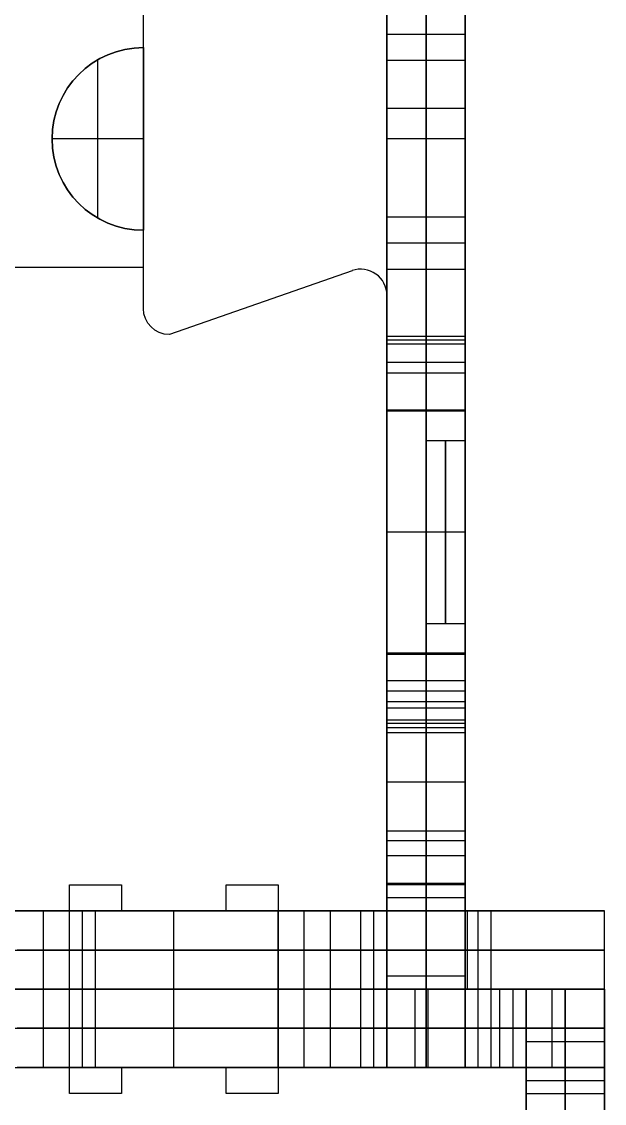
# Model space of a CAD drawing. Extents: x 3574 to 3842, y -44368 to -40231.
# Drawn here: x 3708.5 to 3842.5, y -44125.8 to -43877 of the extents above; entities that cross this region are included whole.
import ezdxf

# ---------------------------------------------------------------- set-up
doc = ezdxf.new("R2010")
doc.units = 0
doc.layers.add('ENDS', color=40, linetype='CONTINUOUS')

# ---------------------------------------------------------------- blocks, each defined once
blk = doc.blocks.new('SKYLARK200_END-XS-1')
at = {"layer": 'ENDS'}
for p, q in [((-50, 868, 141), (-50, 286, 141)), ((-32, 868, 141), (-32, 286, 141)), ((-50, 400.95, 0), (-50, 540.15, 0)), ((-41, 400.95, 0), (-41, 540.15, 0)), ((-32, 400.95, 0), (-32, 540.15, 0)), ((-106, 424.55, 264), (-106, 502.55, 264)), ((-106, 484.55, 282), (-106, 502.55, 282)), ((-106, 484.55, 273), (-106, 502.55, 273)), ((-50, 493.55, 258), (-50, 481.55, 258)), ((-41, 493.55, 258), (-41, 481.55, 258)), ((-32, 493.55, 258), (-32, 481.55, 258)), ((-32, 487.55, 258), (-50, 487.55, 258)), ((-106, 484.55, 273), (-106, 484.55, 282)), ((-106, 484.55, 273), (-106, 442.55, 273)), ((-116.5, 445.36, 273), (-116.5, 481.73, 273)), ((-32, 481.55, 258), (-50, 481.55, 258)), ((-32, 481.55, 264), (-50, 481.55, 264)), ((-50, 481.55, 258), (-50, 481.55, 264)), ((-50, 481.55, 264), (-50, 445.55, 264)), ((-32, 481.55, 261), (-50, 481.55, 261)), ((-41, 481.55, 258), (-41, 481.55, 264)), ((-41, 481.55, 264), (-41, 445.55, 264)), ((-32, 481.55, 258), (-32, 481.55, 264)), ((-32, 481.55, 264), (-32, 445.55, 264)), ((-32, 470.55, 0), (-50, 470.55, 0)), ((-127, 463.55, 282), (-127, 463.55, 273)), ((-106, 463.55, 273), (-127, 463.55, 273)), ((-106, 463.55, 273), (-106, 463.55, 264)), ((-32, 463.55, 264), (-50, 463.55, 264)), ((-32, 445.55, 264), (-50, 445.55, 264)), ((-32, 445.55, 258), (-50, 445.55, 258)), ((-50, 445.55, 264), (-50, 445.55, 258)), ((-50, 445.55, 258), (-50, 433.55, 258)), ((-32, 445.55, 261), (-50, 445.55, 261)), ((-41, 445.55, 264), (-41, 445.55, 258)), ((-41, 445.55, 258), (-41, 433.55, 258)), ((-32, 445.55, 264), (-32, 445.55, 258)), ((-32, 445.55, 258), (-32, 433.55, 258)), ((-106, 424.55, 282), (-106, 442.55, 282)), ((-106, 442.55, 282), (-106, 442.55, 273)), ((-106, 424.55, 273), (-106, 442.55, 273)), ((-32, 439.55, 258), (-50, 439.55, 258)), ((-106, 433.99, 264), (-268, 433.99, 264)), ((-106, 433.99, 282), (-268, 433.99, 282)), ((-57.98, 433.25, 282), (-100, 418.55, 282)), ((-57.98, 433.25, 264), (-100, 418.55, 264)), ((-57.98, 433.25, 273), (-100, 418.55, 273)), ((-57.98, 433.25, 282), (-57.98, 433.25, 264)), ((-32, 433.55, 258), (-50, 433.55, 258)), ((-32, 433.55, 282), (-50, 433.55, 282)), ((-50, 433.55, 258), (-50, 433.55, 282)), ((-50, 433.55, 282), (-50, 400.95, 282)), ((-32, 433.55, 270), (-50, 433.55, 270)), ((-41, 433.55, 258), (-41, 433.55, 282)), ((-41, 433.55, 282), (-41, 400.95, 282)), ((-32, 433.55, 258), (-32, 433.55, 282)), ((-32, 433.55, 282), (-32, 400.95, 282)), ((-52.53, 432.48, 282), (-52.53, 432.48, 264)), ((-78.99, 425.9, 282), (-78.99, 425.9, 264)), ((-50, 427.59, 282), (-50, 427.59, 264)), ((-50, 286, 282), (-50, 427.59, 282)), ((-50, 286, 264), (-50, 427.59, 264)), ((-50, 286, 273), (-50, 427.59, 273)), ((-106, 424.55, 282), (-106, 424.55, 264)), ((-104.24, 420.31, 282), (-104.24, 420.31, 264)), ((-100, 418.55, 282), (-100, 418.55, 264)), ((-32, 418.1, 232), (-50, 418.1, 232)), ((-50, 401.2, 280.28), (-50, 418.1, 232)), ((-32, 418.1, 50), (-50, 418.1, 50)), ((-50, 418.1, 50), (-50, 401.2, 1.72)), ((-41, 401.2, 280.28), (-41, 418.1, 232)), ((-41, 418.1, 50), (-41, 401.2, 1.72)), ((-32, 401.2, 280.28), (-32, 418.1, 232)), ((-32, 418.1, 50), (-32, 401.2, 1.72)), ((-32, 417.25, 282), (-50, 417.25, 282)), ((-32, 416.34, 227.76), (-50, 416.34, 227.76)), ((-32, 416.34, 54.24), (-50, 416.34, 54.24)), ((-32, 412.1, 226), (-50, 412.1, 226)), ((-50, 412.1, 226), (-50, 334.1, 226)), ((-32, 412.1, 56), (-50, 412.1, 56)), ((-50, 334.1, 56), (-50, 412.1, 56)), ((-41, 412.1, 226), (-41, 394.1, 226)), ((-41, 394.1, 56), (-41, 412.1, 56)), ((-32, 412.1, 226), (-32, 394.1, 226)), ((-32, 394.1, 56), (-32, 412.1, 56)), ((-32, 409.65, 256.14), (-50, 409.65, 256.14)), ((-32, 409.65, 25.86), (-50, 409.65, 25.86)), ((-32, 401.2, 280.28), (-50, 401.2, 280.28)), ((-32, 401.2, 1.72), (-50, 401.2, 1.72)), ((-32, 401.01, 281.13), (-50, 401.01, 281.13)), ((-32, 401.01, 0.87), (-50, 401.01, 0.87)), ((-32, 400.95, 0), (-50, 400.95, 0)), ((-32, 400.95, 282), (-50, 400.95, 282)), ((-32, 394.1, 226), (-41, 394.1, 226)), ((-41, 352.1, 226), (-41, 394.1, 226)), ((-32, 394.1, 56), (-41, 394.1, 56)), ((-41, 394.1, 56), (-41, 352.1, 56)), ((-41, 391.29, 215.5), (-41, 354.91, 215.5)), ((-41, 391.29, 66.5), (-41, 354.91, 66.5)), ((-41, 373.1, 226), (-50, 373.1, 226)), ((-41, 373.1, 56), (-50, 373.1, 56)), ((-32, 373.1, 205), (-41, 373.1, 205)), ((-41, 373.1, 226), (-41, 373.1, 205)), ((-32, 373.1, 77), (-41, 373.1, 77)), ((-41, 373.1, 56), (-41, 373.1, 77)), ((-50, 356.79, 282), (-50, 356.79, 264)), ((-41, 352.1, 226), (-32, 352.1, 226)), ((-41, 352.1, 56), (-32, 352.1, 56)), ((-41, 352.1, 226), (-41, 334.1, 226)), ((-41, 334.1, 56), (-41, 352.1, 56)), ((-32, 334.1, 56), (-32, 352.1, 56)), ((-32, 352.1, 226), (-32, 334.1, 226)), ((-32, 345.25, 282), (-50, 345.25, 282)), ((-50, 345.25, 282), (-50, 332.6, 282)), ((-32, 345.25, 0), (-50, 345.25, 0)), ((-50, 332.6, 0), (-50, 345.25, 0)), ((-32, 345.19, 281.13), (-50, 345.19, 281.13)), ((-32, 345.19, 0.87), (-50, 345.19, 0.87)), ((-32, 345, 280.28), (-50, 345, 280.28)), ((-50, 328.1, 232), (-50, 345, 280.28)), ((-32, 345, 1.72), (-50, 345, 1.72)), ((-50, 345, 1.72), (-50, 328.1, 50)), ((-41, 345.25, 282), (-41, 332.6, 282)), ((-41, 332.6, 0), (-41, 345.25, 0)), ((-41, 328.1, 232), (-41, 345, 280.28)), ((-41, 345, 1.72), (-41, 328.1, 50)), ((-32, 345.25, 282), (-32, 332.6, 282)), ((-32, 332.6, 0), (-32, 345.25, 0)), ((-32, 328.1, 232), (-32, 345, 280.28)), ((-32, 345, 1.72), (-32, 328.1, 50)), ((-32, 338.92, 282), (-50, 338.92, 282)), ((-32, 338.92, 0), (-50, 338.92, 0)), ((-32, 336.55, 256.14), (-50, 336.55, 256.14)), ((-32, 336.55, 25.86), (-50, 336.55, 25.86)), ((-32, 334.1, 226), (-50, 334.1, 226)), ((-32, 334.1, 56), (-50, 334.1, 56)), ((-32, 332.6, 282), (-50, 332.6, 282)), ((-32, 332.6, 0), (-50, 332.6, 0)), ((-32, 329.86, 227.76), (-50, 329.86, 227.76)), ((-32, 329.86, 54.24), (-50, 329.86, 54.24)), ((-32, 329.13, 283.1), (-50, 329.13, 283.1)), ((-32, 329.13, -1.1), (-50, 329.13, -1.1)), ((-32, 328.1, 232), (-50, 328.1, 232)), ((-32, 328.1, 50), (-50, 328.1, 50)), ((-32, 326.94, 286), (-50, 326.94, 286)), ((-32, 326.94, -4), (-50, 326.94, -4)), ((-32, 315.62, 294), (-50, 315.62, 294)), ((-32, 315.62, -12), (-50, 315.62, -12)), ((-32, 304.31, 286), (-50, 304.31, 286)), ((-32, 304.31, -4), (-50, 304.31, -4)), ((-32, 302.12, 283.1), (-50, 302.12, 283.1)), ((-32, 302.12, -1.1), (-50, 302.12, -1.1)), ((-32, 298.65, 282), (-50, 298.65, 282)), ((-50, 298.65, 282), (-50, 286, 282)), ((-32, 298.65, 0), (-50, 298.65, 0)), ((-50, 286, 0), (-50, 298.65, 0)), ((-41, 298.65, 282), (-41, 286, 282)), ((-41, 286, 0), (-41, 298.65, 0)), ((-32, 298.65, 282), (-32, 286, 282)), ((-32, 286, 0), (-32, 298.65, 0)), ((-123, 292, 282), (-111, 292, 282)), ((-123, 292, 264), (-111, 292, 264)), ((-123, 292, 282), (-123, 292, 264)), ((-123, 244, 282), (-123, 292, 282)), ((-123, 244, 264), (-123, 292, 264)), ((-123, 292, 273), (-111, 292, 273)), ((-123, 244, 273), (-123, 292, 273)), ((-117, 292, 282), (-117, 292, 264)), ((-111, 292, 282), (-111, 292, 264)), ((-111, 292, 282), (-111, 286, 282)), ((-111, 292, 264), (-111, 286, 264)), ((-111, 292, 273), (-111, 286, 273)), ((-87, 286, 282), (-87, 292, 282)), ((-87, 292, 282), (-87, 292, 264)), ((-87, 286, 264), (-87, 292, 264)), ((-87, 292, 282), (-75, 292, 282)), ((-87, 292, 264), (-75, 292, 264)), ((-87, 286, 273), (-87, 292, 273)), ((-87, 292, 273), (-75, 292, 273)), ((-81, 292, 282), (-81, 292, 264)), ((-75, 292, 282), (-75, 292, 264)), ((-75, 292, 282), (-75, 244, 282)), ((-75, 292, 264), (-75, 244, 264)), ((-75, 292, 273), (-75, 244, 273)), ((-32, 292.33, 282), (-50, 292.33, 282)), ((-32, 292.33, 0), (-50, 292.33, 0)), ((-32, 292, 240.25), (-50, 292, 240.25)), ((-50, 286, 240.25), (-50, 292, 240.25)), ((-32, 292, 228.25), (-50, 292, 228.25)), ((-50, 292, 240.25), (-50, 292, 228.25)), ((-50, 292, 228.25), (-50, 250, 228.25)), ((-32, 292, 168.25), (-50, 292, 168.25)), ((-50, 250, 168.25), (-50, 292, 168.25)), ((-32, 292, 156.25), (-50, 292, 156.25)), ((-50, 292, 168.25), (-50, 292, 156.25)), ((-50, 292, 156.25), (-50, 286, 156.25)), ((-32, 292, 113.25), (-50, 292, 113.25)), ((-50, 286, 113.25), (-50, 292, 113.25)), ((-32, 292, 101.25), (-50, 292, 101.25)), ((-50, 292, 113.25), (-50, 292, 101.25)), ((-50, 292, 101.25), (-50, 250, 101.25)), ((-32, 292, 41.25), (-50, 292, 41.25)), ((-50, 250, 41.25), (-50, 292, 41.25)), ((-32, 292, 29.25), (-50, 292, 29.25)), ((-50, 292, 41.25), (-50, 292, 29.25)), ((-50, 292, 29.25), (-50, 286, 29.25)), ((-32, 292, 234.25), (-50, 292, 234.25)), ((-32, 292, 162.25), (-50, 292, 162.25)), ((-32, 292, 107.25), (-50, 292, 107.25)), ((-32, 292, 35.25), (-50, 292, 35.25)), ((-41, 286, 240.25), (-41, 292, 240.25)), ((-41, 292, 240.25), (-41, 292, 228.25)), ((-41, 292, 228.25), (-41, 250, 228.25)), ((-41, 250, 168.25), (-41, 292, 168.25)), ((-41, 292, 168.25), (-41, 292, 156.25)), ((-41, 292, 156.25), (-41, 286, 156.25)), ((-41, 286, 113.25), (-41, 292, 113.25)), ((-41, 292, 113.25), (-41, 292, 101.25)), ((-41, 292, 101.25), (-41, 250, 101.25)), ((-41, 250, 41.25), (-41, 292, 41.25)), ((-41, 292, 41.25), (-41, 292, 29.25)), ((-41, 292, 29.25), (-41, 286, 29.25)), ((-32, 286, 240.25), (-32, 292, 240.25)), ((-32, 292, 240.25), (-32, 292, 228.25)), ((-32, 292, 228.25), (-32, 250, 228.25)), ((-32, 250, 168.25), (-32, 292, 168.25)), ((-32, 292, 168.25), (-32, 292, 156.25)), ((-32, 292, 156.25), (-32, 286, 156.25)), ((-32, 286, 113.25), (-32, 292, 113.25)), ((-32, 292, 113.25), (-32, 292, 101.25)), ((-32, 292, 101.25), (-32, 250, 101.25)), ((-32, 250, 41.25), (-32, 292, 41.25)), ((-32, 292, 41.25), (-32, 292, 29.25)), ((-32, 292, 29.25), (-32, 286, 29.25)), ((-111, 289, 282), (-111, 289, 264)), ((-87, 289, 282), (-87, 289, 264)), ((-32, 289, 240.25), (-50, 289, 240.25)), ((-32, 289, 156.25), (-50, 289, 156.25)), ((-32, 289, 113.25), (-50, 289, 113.25)), ((-32, 289, 29.25), (-50, 289, 29.25)), ((0, 286.01, 141), (-244, 286.01, 141)), ((-182.99, 286.01, 140), (-116.99, 286.01, 140)), ((-122.99, 286.01, 258), (-134.99, 286.01, 258)), ((-134, 286.01, 140), (-134, 286.01, 258)), ((-128.99, 268.01, 258), (-128.99, 286.01, 258)), ((-122.99, 268.01, 128), (-122.99, 286.01, 128)), ((-116.99, 286.01, 128), (-122.99, 286.01, 128)), ((-122.99, 268.01, -18), (-122.99, 286.01, -18)), ((-122.99, 286.01, 128), (-122.99, 286.01, -18)), ((-122.99, 286.01, -18), (-74.99, 286.01, -18)), ((-122.99, 268.01, 300), (-122.99, 286.01, 300)), ((-74.99, 286.01, 300), (-122.99, 286.01, 300)), ((-122.99, 268.01, 258), (-122.99, 286.01, 258)), ((-122.99, 286.01, 300), (-122.99, 286.01, 258)), ((-122.99, 268.01, 140), (-122.99, 286.01, 140)), ((-122.99, 268.01, 55), (-122.99, 286.01, 55)), ((-122.99, 268.01, 279), (-122.99, 286.01, 279)), ((-119.99, 268.01, 128), (-119.99, 286.01, 128)), ((-116.99, 268.01, 140), (-116.99, 286.01, 140)), ((-116.99, 268.01, 128), (-116.99, 286.01, 128)), ((-116.99, 286.01, 140), (-116.99, 286.01, 128)), ((-116.99, 268.01, 134), (-116.99, 286.01, 134)), ((-111, 286, 282), (-111, 286, 264)), ((-111, 286, 282), (-87, 286, 282)), ((-111, 286, 264), (-87, 286, 264)), ((-111, 286, 273), (-87, 286, 273)), ((-99, 286, 282), (-99, 286, 264)), ((-98.99, 268.01, -18), (-98.99, 286.01, -18)), ((-98.99, 268.01, 300), (-98.99, 286.01, 300)), ((-87, 286, 282), (-87, 286, 264)), ((-75, 286, 282), (-75, 286, 264)), ((-74.99, 268.01, -18), (-74.99, 286.01, -18)), ((-74.99, 268.01, 24), (-74.99, 286.01, 24)), ((-74.99, 286.01, -18), (-74.99, 286.01, 24)), ((-74.99, 286.01, 24), (-62.99, 286.01, 24)), ((-74.99, 268.01, 258), (-74.99, 286.01, 258)), ((-62.99, 286.01, 258), (-74.99, 286.01, 258)), ((-74.99, 268.01, 300), (-74.99, 286.01, 300)), ((-74.99, 286.01, 258), (-74.99, 286.01, 300)), ((-74.99, 268.01, 18), (-74.99, 286.01, 18)), ((-74.99, 268.01, 264), (-74.99, 286.01, 264)), ((-68.99, 268.01, 24), (-68.99, 286.01, 24)), ((-68.99, 268.01, 258), (-68.99, 286.01, 258)), ((-62.99, 268.01, 24), (-62.99, 286.01, 24)), ((-62.99, 268.01, 18), (-62.99, 286.01, 18)), ((-62.99, 286.01, 24), (-62.99, 286.01, 18)), ((-62.99, 286.01, 18), (0, 286.01, 18)), ((-62.99, 268.01, 264), (-62.99, 286.01, 264)), ((0, 286.01, 264), (-62.99, 286.01, 264)), ((-62.99, 268.01, 258), (-62.99, 286.01, 258)), ((-62.99, 286.01, 264), (-62.99, 286.01, 258)), ((-62.99, 268.01, 21), (-62.99, 286.01, 21)), ((-62.99, 268.01, 261), (-62.99, 286.01, 261)), ((-56, 268.01, 41.25), (-56, 286.01, 41.25)), ((-26, 286.01, 41.25), (-56, 286.01, 41.25)), ((-56, 268.01, 53.25), (-56, 286.01, 53.25)), ((-56, 286.01, 41.25), (-56, 286.01, 53.25)), ((-56, 286.01, 53.25), (-50, 286.01, 53.25)), ((-56, 268.01, 89.25), (-56, 286.01, 89.25)), ((-50, 286.01, 89.25), (-56, 286.01, 89.25)), ((-56, 268.01, 101.25), (-56, 286.01, 101.25)), ((-56, 286.01, 89.25), (-56, 286.01, 101.25)), ((-56, 286.01, 101.25), (-26, 286.01, 101.25)), ((-56, 268.01, 168.25), (-56, 286.01, 168.25)), ((-26, 286.01, 168.25), (-56, 286.01, 168.25)), ((-56, 268.01, 180.25), (-56, 286.01, 180.25)), ((-56, 286.01, 168.25), (-56, 286.01, 180.25)), ((-56, 286.01, 180.25), (-50, 286.01, 180.25)), ((-56, 268.01, 216.25), (-56, 286.01, 216.25)), ((-50, 286.01, 216.25), (-56, 286.01, 216.25)), ((-56, 268.01, 228.25), (-56, 286.01, 228.25)), ((-56, 286.01, 216.25), (-56, 286.01, 228.25)), ((-56, 286.01, 228.25), (-26, 286.01, 228.25)), ((-56, 268.01, 47.25), (-56, 286.01, 47.25)), ((-56, 268.01, 95.25), (-56, 286.01, 95.25)), ((-56, 268.01, 174.25), (-56, 286.01, 174.25)), ((-56, 268.01, 222.25), (-56, 286.01, 222.25)), ((-53, 268.01, 53.25), (-53, 286.01, 53.25)), ((-53, 268.01, 89.25), (-53, 286.01, 89.25)), ((-53, 268.01, 180.25), (-53, 286.01, 180.25)), ((-53, 268.01, 216.25), (-53, 286.01, 216.25)), ((-50, 268.01, 53.25), (-50, 286.01, 53.25)), ((-50, 268.01, 89.25), (-50, 286.01, 89.25)), ((-50, 286.01, 53.25), (-50, 286.01, 89.25)), ((-50, 268.01, 180.25), (-50, 286.01, 180.25)), ((-50, 268.01, 216.25), (-50, 286.01, 216.25)), ((-50, 286.01, 180.25), (-50, 286.01, 216.25)), ((-50, 268.01, 41.25), (-50, 286.01, 41.25)), ((-50, 268.01, 71.25), (-50, 286.01, 71.25)), ((-50, 268.01, 101.25), (-50, 286.01, 101.25)), ((-50, 268.01, 168.25), (-50, 286.01, 168.25)), ((-50, 268.01, 198.25), (-50, 286.01, 198.25)), ((-50, 268.01, 228.25), (-50, 286.01, 228.25)), ((0, 286, 282), (-50, 286, 282)), ((-50, 286, 282), (-50, 286, 264)), ((0, 286, 264), (-50, 286, 264)), ((0, 286, 273), (-50, 286, 273)), ((-32, 286, 282), (-50, 286, 282)), ((-32, 286, 240.25), (-50, 286, 240.25)), ((-50, 286, 282), (-50, 286, 240.25)), ((-32, 286, 156.25), (-50, 286, 156.25)), ((-32, 286, 113.25), (-50, 286, 113.25)), ((-50, 286, 156.25), (-50, 286, 113.25)), ((-32, 286, 29.25), (-50, 286, 29.25)), ((-32, 286, 0), (-50, 286, 0)), ((-50, 286, 29.25), (-50, 286, 0)), ((-32, 286, 261.12), (-50, 286, 261.12)), ((-32, 286, 168.25), (-50, 286, 168.25)), ((-32, 286, 134.75), (-50, 286, 134.75)), ((-32, 286, 101.25), (-50, 286, 101.25)), ((-32, 286, 41.25), (-50, 286, 41.25)), ((-32, 286, 14.62), (-50, 286, 14.62)), ((-41, 286, 282), (-41, 286, 240.25)), ((-41, 286, 156.25), (-41, 286, 113.25)), ((-41, 286, 29.25), (-41, 286, 0)), ((-32, 286.01, 53.25), (-26, 286.01, 53.25)), ((-32, 268.01, 53.25), (-32, 286.01, 53.25)), ((-32, 268.01, 89.25), (-32, 286.01, 89.25)), ((-26, 286.01, 89.25), (-32, 286.01, 89.25)), ((-32, 286.01, 89.25), (-32, 286.01, 53.25)), ((-32, 286.01, 180.25), (-26, 286.01, 180.25)), ((-32, 268.01, 180.25), (-32, 286.01, 180.25)), ((-32, 268.01, 216.25), (-32, 286.01, 216.25)), ((-26, 286.01, 216.25), (-32, 286.01, 216.25)), ((-32, 286.01, 216.25), (-32, 286.01, 180.25)), ((-32, 268.01, 41.25), (-32, 286.01, 41.25)), ((-32, 268.01, 101.25), (-32, 286.01, 101.25)), ((-32, 268.01, 71.25), (-32, 286.01, 71.25)), ((-32, 268.01, 168.25), (-32, 286.01, 168.25)), ((-32, 268.01, 228.25), (-32, 286.01, 228.25)), ((-32, 268.01, 198.25), (-32, 286.01, 198.25)), ((-32, 286, 282), (-32, 286, 240.25)), ((-32, 286, 156.25), (-32, 286, 113.25)), ((-32, 286, 29.25), (-32, 286, 0)), ((-31.5, 268.01, 18), (-31.5, 286.01, 18)), ((-31.5, 268.01, 264), (-31.5, 286.01, 264)), ((-29, 268.01, 53.25), (-29, 286.01, 53.25)), ((-29, 268.01, 89.25), (-29, 286.01, 89.25)), ((-29, 268.01, 180.25), (-29, 286.01, 180.25)), ((-29, 268.01, 216.25), (-29, 286.01, 216.25)), ((-26, 268.01, 53.25), (-26, 286.01, 53.25)), ((-26, 268.01, 41.25), (-26, 286.01, 41.25)), ((-26, 286.01, 53.25), (-26, 286.01, 41.25)), ((-26, 268.01, 101.25), (-26, 286.01, 101.25)), ((-26, 268.01, 89.25), (-26, 286.01, 89.25)), ((-26, 286.01, 101.25), (-26, 286.01, 89.25)), ((-26, 268.01, 180.25), (-26, 286.01, 180.25)), ((-26, 268.01, 168.25), (-26, 286.01, 168.25)), ((-26, 286.01, 180.25), (-26, 286.01, 168.25)), ((-26, 268.01, 228.25), (-26, 286.01, 228.25)), ((-26, 268.01, 216.25), (-26, 286.01, 216.25)), ((-26, 286.01, 228.25), (-26, 286.01, 216.25)), ((-26, 268.01, 47.25), (-26, 286.01, 47.25)), ((-26, 268.01, 95.25), (-26, 286.01, 95.25)), ((-26, 268.01, 174.25), (-26, 286.01, 174.25)), ((-26, 268.01, 222.25), (-26, 286.01, 222.25)), ((-18, 286, 282), (-18, 286, 264)), ((0, 268.01, 18), (0, 286.01, 18)), ((0, 268.01, 264), (0, 286.01, 264)), ((0, 286.01, 18), (0, 286.01, 264)), ((0, 268.01, 141), (0, 286.01, 141)), ((0, 193, 282), (0, 286, 282)), ((0, 286, 282), (0, 286, 264)), ((0, 193, 264), (0, 286, 264)), ((0, 193, 273), (0, 286, 273)), ((-182.99, 277.01, 140), (-116.99, 277.01, 140)), ((-122.99, 277.01, 258), (-134.99, 277.01, 258)), ((-116.99, 277.01, 128), (-122.99, 277.01, 128)), ((-122.99, 277.01, 128), (-122.99, 277.01, -18)), ((-122.99, 277.01, -18), (-74.99, 277.01, -18)), ((-74.99, 277.01, 300), (-122.99, 277.01, 300)), ((-122.99, 277.01, 300), (-122.99, 277.01, 258)), ((-116.99, 277.01, 140), (-116.99, 277.01, 128)), ((-74.99, 277.01, -18), (-74.99, 277.01, 24)), ((-74.99, 277.01, 24), (-62.99, 277.01, 24)), ((-62.99, 277.01, 258), (-74.99, 277.01, 258)), ((-74.99, 277.01, 258), (-74.99, 277.01, 300)), ((-62.99, 277.01, 24), (-62.99, 277.01, 18)), ((-62.99, 277.01, 18), (0, 277.01, 18)), ((0, 277.01, 264), (-62.99, 277.01, 264)), ((-62.99, 277.01, 264), (-62.99, 277.01, 258)), ((-26, 277.01, 41.25), (-56, 277.01, 41.25)), ((-56, 277.01, 41.25), (-56, 277.01, 53.25)), ((-56, 277.01, 53.25), (-50, 277.01, 53.25)), ((-50, 277.01, 89.25), (-56, 277.01, 89.25)), ((-56, 277.01, 89.25), (-56, 277.01, 101.25)), ((-56, 277.01, 101.25), (-26, 277.01, 101.25)), ((-26, 277.01, 168.25), (-56, 277.01, 168.25)), ((-56, 277.01, 168.25), (-56, 277.01, 180.25)), ((-56, 277.01, 180.25), (-50, 277.01, 180.25)), ((-50, 277.01, 216.25), (-56, 277.01, 216.25)), ((-56, 277.01, 216.25), (-56, 277.01, 228.25)), ((-56, 277.01, 228.25), (-26, 277.01, 228.25)), ((-50, 277.01, 53.25), (-50, 277.01, 89.25)), ((-50, 277.01, 180.25), (-50, 277.01, 216.25)), ((-32, 277.01, 53.25), (-26, 277.01, 53.25)), ((-26, 277.01, 89.25), (-32, 277.01, 89.25)), ((-32, 277.01, 89.25), (-32, 277.01, 53.25)), ((-32, 277.01, 180.25), (-26, 277.01, 180.25)), ((-26, 277.01, 216.25), (-32, 277.01, 216.25)), ((-32, 277.01, 216.25), (-32, 277.01, 180.25)), ((-26, 277.01, 53.25), (-26, 277.01, 41.25)), ((-26, 277.01, 101.25), (-26, 277.01, 89.25)), ((-26, 277.01, 180.25), (-26, 277.01, 168.25)), ((-26, 277.01, 228.25), (-26, 277.01, 216.25)), ((0, 277.01, 18), (0, 277.01, 264)), ((-32, 271, 228.25), (-50, 271, 228.25)), ((0, 268.01, 141), (-244, 268.01, 141)), ((-244, 268.01, 141), (-18, 268.01, 141)), ((-182.99, 268.01, 140), (-116.99, 268.01, 140)), ((-182.99, 268.01, 140), (-116.99, 268.01, 140)), ((-122.99, 268.01, 258), (-134.99, 268.01, 258)), ((-122.99, 268.01, 258), (-134.99, 268.01, 258)), ((-134, 268.01, 140), (-134, 268.01, 258)), ((-134, 268.01, 140), (-134, 268.01, 258)), ((-128.99, 250.01, 258), (-128.99, 268.01, 258)), ((-116.99, 268.01, 128), (-122.99, 268.01, 128)), ((-122.99, 268.01, 128), (-122.99, 268.01, -18)), ((-122.99, 268.01, -18), (-74.99, 268.01, -18)), ((-74.99, 268.01, 300), (-122.99, 268.01, 300)), ((-122.99, 268.01, 300), (-122.99, 268.01, 258)), ((-122.99, 250.01, -18), (-122.99, 268.01, -18)), ((-122.99, 268.01, 128), (-122.99, 268.01, -18)), ((-122.99, 250.01, 128), (-122.99, 268.01, 128)), ((-122.99, 268.01, -18), (-74.99, 268.01, -18)), ((-122.99, 250.01, 300), (-122.99, 268.01, 300)), ((-74.99, 268.01, 300), (-122.99, 268.01, 300)), ((-122.99, 250.01, 258), (-122.99, 268.01, 258)), ((-122.99, 268.01, 300), (-122.99, 268.01, 258)), ((-116.99, 268.01, 128), (-122.99, 268.01, 128)), ((-122.99, 250.01, 55), (-122.99, 268.01, 55)), ((-122.99, 250.01, 279), (-122.99, 268.01, 279)), ((-122.99, 250.01, 140), (-122.99, 268.01, 140)), ((-119.99, 250.01, 128), (-119.99, 268.01, 128)), ((-116.99, 268.01, 140), (-116.99, 268.01, 128)), ((-116.99, 250.01, 140), (-116.99, 268.01, 140)), ((-116.99, 250.01, 128), (-116.99, 268.01, 128)), ((-116.99, 268.01, 140), (-116.99, 268.01, 128)), ((-116.99, 250.01, 134), (-116.99, 268.01, 134)), ((-98.99, 250.01, -18), (-98.99, 268.01, -18)), ((-98.99, 250.01, 300), (-98.99, 268.01, 300)), ((-74.99, 268.01, -18), (-74.99, 268.01, 24)), ((-74.99, 268.01, 24), (-62.99, 268.01, 24)), ((-62.99, 268.01, 258), (-74.99, 268.01, 258)), ((-74.99, 268.01, 258), (-74.99, 268.01, 300)), ((-74.99, 250.01, -18), (-74.99, 268.01, -18)), ((-74.99, 250.01, 24), (-74.99, 268.01, 24)), ((-74.99, 268.01, -18), (-74.99, 268.01, 24)), ((-74.99, 268.01, 24), (-62.99, 268.01, 24)), ((-74.99, 250.01, 258), (-74.99, 268.01, 258)), ((-62.99, 268.01, 258), (-74.99, 268.01, 258)), ((-74.99, 250.01, 300), (-74.99, 268.01, 300)), ((-74.99, 268.01, 258), (-74.99, 268.01, 300)), ((-74.99, 250.01, 18), (-74.99, 268.01, 18)), ((-74.99, 250.01, 264), (-74.99, 268.01, 264)), ((-68.99, 250.01, 24), (-68.99, 268.01, 24)), ((-68.99, 250.01, 258), (-68.99, 268.01, 258)), ((-62.99, 268.01, 24), (-62.99, 268.01, 18)), ((-62.99, 268.01, 18), (0, 268.01, 18)), ((0, 268.01, 264), (-62.99, 268.01, 264)), ((-62.99, 268.01, 264), (-62.99, 268.01, 258)), ((-62.99, 250.01, 24), (-62.99, 268.01, 24)), ((-62.99, 250.01, 18), (-62.99, 268.01, 18)), ((-62.99, 268.01, 24), (-62.99, 268.01, 18)), ((-62.99, 268.01, 18), (-24, 268.01, 18)), ((-62.99, 250.01, 264), (-62.99, 268.01, 264)), ((-18, 268.01, 264), (-62.99, 268.01, 264)), ((-62.99, 250.01, 258), (-62.99, 268.01, 258)), ((-62.99, 268.01, 264), (-62.99, 268.01, 258)), ((-62.99, 250.01, 21), (-62.99, 268.01, 21)), ((-62.99, 250.01, 261), (-62.99, 268.01, 261)), ((-26, 268.01, 41.25), (-56, 268.01, 41.25)), ((-56, 268.01, 41.25), (-56, 268.01, 53.25)), ((-56, 268.01, 53.25), (-50, 268.01, 53.25)), ((-50, 268.01, 89.25), (-56, 268.01, 89.25)), ((-56, 268.01, 89.25), (-56, 268.01, 101.25)), ((-56, 268.01, 101.25), (-26, 268.01, 101.25)), ((-26, 268.01, 168.25), (-56, 268.01, 168.25)), ((-56, 268.01, 168.25), (-56, 268.01, 180.25)), ((-56, 268.01, 180.25), (-50, 268.01, 180.25)), ((-50, 268.01, 216.25), (-56, 268.01, 216.25)), ((-56, 268.01, 216.25), (-56, 268.01, 228.25)), ((-56, 268.01, 228.25), (-26, 268.01, 228.25)), ((-56, 250.01, 168.25), (-56, 268.01, 168.25)), ((-26, 268.01, 168.25), (-56, 268.01, 168.25)), ((-56, 250.01, 180.25), (-56, 268.01, 180.25)), ((-56, 268.01, 168.25), (-56, 268.01, 180.25)), ((-56, 268.01, 180.25), (-50, 268.01, 180.25)), ((-56, 250.01, 216.25), (-56, 268.01, 216.25)), ((-50, 268.01, 216.25), (-56, 268.01, 216.25)), ((-56, 250.01, 228.25), (-56, 268.01, 228.25)), ((-56, 268.01, 216.25), (-56, 268.01, 228.25)), ((-56, 268.01, 228.25), (-26, 268.01, 228.25)), ((-56, 250.01, 41.25), (-56, 268.01, 41.25)), ((-26, 268.01, 41.25), (-56, 268.01, 41.25)), ((-56, 250.01, 53.25), (-56, 268.01, 53.25)), ((-56, 268.01, 41.25), (-56, 268.01, 53.25)), ((-56, 268.01, 53.25), (-50, 268.01, 53.25)), ((-56, 250.01, 89.25), (-56, 268.01, 89.25)), ((-50, 268.01, 89.25), (-56, 268.01, 89.25)), ((-56, 250.01, 101.25), (-56, 268.01, 101.25)), ((-56, 268.01, 89.25), (-56, 268.01, 101.25)), ((-56, 268.01, 101.25), (-26, 268.01, 101.25)), ((-56, 250.01, 174.25), (-56, 268.01, 174.25)), ((-56, 250.01, 222.25), (-56, 268.01, 222.25)), ((-56, 250.01, 47.25), (-56, 268.01, 47.25)), ((-56, 250.01, 95.25), (-56, 268.01, 95.25)), ((-53, 250.01, 180.25), (-53, 268.01, 180.25)), ((-53, 250.01, 216.25), (-53, 268.01, 216.25)), ((-53, 250.01, 53.25), (-53, 268.01, 53.25)), ((-53, 250.01, 89.25), (-53, 268.01, 89.25)), ((-50, 268.01, 53.25), (-50, 268.01, 89.25)), ((-50, 268.01, 180.25), (-50, 268.01, 216.25)), ((-50, 250.01, 180.25), (-50, 268.01, 180.25)), ((-50, 250.01, 216.25), (-50, 268.01, 216.25)), ((-50, 268.01, 180.25), (-50, 268.01, 216.25)), ((-50, 250.01, 53.25), (-50, 268.01, 53.25)), ((-50, 250.01, 89.25), (-50, 268.01, 89.25)), ((-50, 268.01, 53.25), (-50, 268.01, 89.25)), ((-50, 250.01, 168.25), (-50, 268.01, 168.25)), ((-50, 250.01, 198.25), (-50, 268.01, 198.25)), ((-50, 250.01, 228.25), (-50, 268.01, 228.25)), ((-50, 250.01, 41.25), (-50, 268.01, 41.25)), ((-50, 250.01, 71.25), (-50, 268.01, 71.25)), ((-50, 250.01, 101.25), (-50, 268.01, 101.25)), ((-43.5, 250.01, 18), (-43.5, 268.01, 18)), ((-40.5, 250.01, 264), (-40.5, 268.01, 264)), ((-32, 268.01, 53.25), (-26, 268.01, 53.25)), ((-26, 268.01, 89.25), (-32, 268.01, 89.25)), ((-32, 268.01, 89.25), (-32, 268.01, 53.25)), ((-32, 268.01, 180.25), (-26, 268.01, 180.25)), ((-26, 268.01, 216.25), (-32, 268.01, 216.25)), ((-32, 268.01, 216.25), (-32, 268.01, 180.25)), ((-32, 268.01, 180.25), (-26, 268.01, 180.25)), ((-32, 250.01, 180.25), (-32, 268.01, 180.25)), ((-32, 250.01, 216.25), (-32, 268.01, 216.25)), ((-26, 268.01, 216.25), (-32, 268.01, 216.25)), ((-32, 268.01, 216.25), (-32, 268.01, 180.25)), ((-32, 268.01, 53.25), (-26, 268.01, 53.25)), ((-32, 250.01, 53.25), (-32, 268.01, 53.25)), ((-32, 250.01, 89.25), (-32, 268.01, 89.25)), ((-26, 268.01, 89.25), (-32, 268.01, 89.25)), ((-32, 268.01, 89.25), (-32, 268.01, 53.25)), ((-32, 250.01, 168.25), (-32, 268.01, 168.25)), ((-32, 250.01, 228.25), (-32, 268.01, 228.25)), ((-32, 250.01, 198.25), (-32, 268.01, 198.25)), ((-32, 250.01, 41.25), (-32, 268.01, 41.25)), ((-32, 250.01, 101.25), (-32, 268.01, 101.25)), ((-32, 250.01, 71.25), (-32, 268.01, 71.25)), ((-29, 250.01, 180.25), (-29, 268.01, 180.25)), ((-29, 250.01, 216.25), (-29, 268.01, 216.25)), ((-29, 250.01, 53.25), (-29, 268.01, 53.25)), ((-29, 250.01, 89.25), (-29, 268.01, 89.25)), ((-26, 268.01, 53.25), (-26, 268.01, 41.25)), ((-26, 268.01, 101.25), (-26, 268.01, 89.25)), ((-26, 268.01, 180.25), (-26, 268.01, 168.25)), ((-26, 268.01, 228.25), (-26, 268.01, 216.25)), ((-26, 250.01, 180.25), (-26, 268.01, 180.25)), ((-26, 250.01, 168.25), (-26, 268.01, 168.25)), ((-26, 268.01, 180.25), (-26, 268.01, 168.25)), ((-26, 250.01, 228.25), (-26, 268.01, 228.25)), ((-26, 250.01, 216.25), (-26, 268.01, 216.25)), ((-26, 268.01, 228.25), (-26, 268.01, 216.25)), ((-26, 250.01, 53.25), (-26, 268.01, 53.25)), ((-26, 250.01, 41.25), (-26, 268.01, 41.25)), ((-26, 268.01, 53.25), (-26, 268.01, 41.25)), ((-26, 250.01, 101.25), (-26, 268.01, 101.25)), ((-26, 250.01, 89.25), (-26, 268.01, 89.25)), ((-26, 268.01, 101.25), (-26, 268.01, 89.25)), ((-26, 250.01, 174.25), (-26, 268.01, 174.25)), ((-26, 250.01, 222.25), (-26, 268.01, 222.25)), ((-26, 250.01, 47.25), (-26, 268.01, 47.25)), ((-26, 250.01, 95.25), (-26, 268.01, 95.25)), ((-24, 250.01, 18), (-24, 268.01, 18)), ((-24, 250.01, 31.25), (-24, 268.01, 31.25)), ((-24, 268.01, 18), (-24, 268.01, 31.25)), ((-24, 268.01, 31.25), (0, 268.01, 31.25)), ((-24, 250.01, 111.25), (-24, 268.01, 111.25)), ((0, 268.01, 111.25), (-24, 268.01, 111.25)), ((-24, 250.01, 123.25), (-24, 268.01, 123.25)), ((-24, 268.01, 111.25), (-24, 268.01, 123.25)), ((-24, 268.01, 123.25), (-18, 268.01, 123.25)), ((-24, 250.01, 146.25), (-24, 268.01, 146.25)), ((-18, 268.01, 146.25), (-24, 268.01, 146.25)), ((-24, 250.01, 158.25), (-24, 268.01, 158.25)), ((-24, 268.01, 146.25), (-24, 268.01, 158.25)), ((-24, 268.01, 158.25), (0, 268.01, 158.25)), ((-24, 250.01, 238.25), (-24, 268.01, 238.25)), ((0, 268.01, 238.25), (-24, 268.01, 238.25)), ((-24, 250.01, 250.25), (-24, 268.01, 250.25)), ((-24, 268.01, 238.25), (-24, 268.01, 250.25)), ((-24, 268.01, 250.25), (-18, 268.01, 250.25)), ((-24, 250.01, 24.62), (-24, 268.01, 24.62)), ((-24, 250.01, 117.25), (-24, 268.01, 117.25)), ((-24, 250.01, 152.25), (-24, 268.01, 152.25)), ((-24, 250.01, 244.25), (-24, 268.01, 244.25)), ((-21, 250.01, 123.25), (-21, 268.01, 123.25)), ((-21, 250.01, 146.25), (-21, 268.01, 146.25)), ((-21, 250.01, 250.25), (-21, 268.01, 250.25)), ((-18, 250.01, 123.25), (-18, 268.01, 123.25)), ((-18, 250.01, 146.25), (-18, 268.01, 146.25)), ((-18, 268.01, 123.25), (-18, 268.01, 146.25)), ((-18, 250.01, 250.25), (-18, 268.01, 250.25)), ((-18, 250.01, 264), (-18, 268.01, 264)), ((-18, 268.01, 250.25), (-18, 268.01, 264)), ((-18, 250.01, 134.75), (-18, 268.01, 134.75)), ((-18, 250.01, 257.12), (-18, 268.01, 257.12)), ((-18, 205, 264), (-18, 268, 264)), ((-18, 268, 264), (0, 268, 264)), ((-18, 268, 264), (-18, 268, 238.25)), ((-18, 268, 238.25), (0, 268, 238.25)), ((-18, 268, 238.25), (-18, 244, 238.25)), ((-18, 244, 158.25), (-18, 268, 158.25)), ((-18, 268, 158.25), (0, 268, 158.25)), ((-18, 268, 158.25), (-18, 268, 111.25)), ((-18, 268, 111.25), (0, 268, 111.25)), ((-18, 268, 111.25), (-18, 244, 111.25)), ((-18, 244, 31.25), (-18, 268, 31.25)), ((-18, 268, 31.25), (0, 268, 31.25)), ((-18, 268, 31.25), (-18, 268)), ((-18, 268), (0, 268)), ((-18, 268), (-18, 205)), ((-18, 268, 251.12), (0, 268, 251.12)), ((-18, 268, 134.75), (0, 268, 134.75)), ((-18, 268, 15.62), (0, 268, 15.62)), ((-18, 268, 141), (-18, 18, 141)), ((-12, 250.01, 31.25), (-12, 268.01, 31.25)), ((-12, 250.01, 111.25), (-12, 268.01, 111.25)), ((-12, 250.01, 158.25), (-12, 268.01, 158.25)), ((-12, 250.01, 238.25), (-12, 268.01, 238.25)), ((-9, 205, 264), (-9, 268, 264)), ((-9, 268, 264), (-9, 268, 238.25)), ((-9, 268, 238.25), (-9, 244, 238.25)), ((-9, 244, 158.25), (-9, 268, 158.25)), ((-9, 268, 158.25), (-9, 268, 111.25)), ((-9, 268, 111.25), (-9, 244, 111.25)), ((-9, 244, 31.25), (-9, 268, 31.25)), ((-9, 268, 31.25), (-9, 268)), ((-9, 268), (-9, 205)), ((0, 268.01, 18), (0, 268.01, 264)), ((0, 250.01, 31.25), (0, 268.01, 31.25)), ((0, 250.01, 111.25), (0, 268.01, 111.25)), ((0, 268.01, 31.25), (0, 268.01, 111.25)), ((0, 250.01, 158.25), (0, 268.01, 158.25)), ((0, 250.01, 238.25), (0, 268.01, 238.25)), ((0, 268.01, 158.25), (0, 268.01, 238.25)), ((0, 250.01, 71.25), (0, 268.01, 71.25)), ((0, 250.01, 198.25), (0, 268.01, 198.25)), ((0, 205, 264), (0, 268, 264)), ((0, 268, 264), (0, 268, 238.25)), ((0, 268, 238.25), (0, 244, 238.25)), ((0, 244, 158.25), (0, 268, 158.25)), ((0, 268, 158.25), (0, 268, 111.25)), ((0, 268, 111.25), (0, 244, 111.25)), ((0, 244, 31.25), (0, 268, 31.25)), ((0, 268, 31.25), (0, 268)), ((0, 268), (0, 205)), ((0, 268, 141), (0, 18, 141)), ((-182.99, 259.01, 140), (-116.99, 259.01, 140)), ((-122.99, 259.01, 258), (-134.99, 259.01, 258)), ((-122.99, 259.01, 128), (-122.99, 259.01, -18)), ((-122.99, 259.01, -18), (-74.99, 259.01, -18)), ((-74.99, 259.01, 300), (-122.99, 259.01, 300)), ((-122.99, 259.01, 300), (-122.99, 259.01, 258)), ((-116.99, 259.01, 128), (-122.99, 259.01, 128)), ((-116.99, 259.01, 140), (-116.99, 259.01, 128)), ((-74.99, 259.01, -18), (-74.99, 259.01, 24)), ((-74.99, 259.01, 24), (-62.99, 259.01, 24)), ((-62.99, 259.01, 258), (-74.99, 259.01, 258)), ((-74.99, 259.01, 258), (-74.99, 259.01, 300)), ((-62.99, 259.01, 24), (-62.99, 259.01, 18)), ((-62.99, 259.01, 18), (-24, 259.01, 18)), ((-18, 259.01, 264), (-62.99, 259.01, 264)), ((-62.99, 259.01, 264), (-62.99, 259.01, 258)), ((-26, 259.01, 168.25), (-56, 259.01, 168.25)), ((-56, 259.01, 168.25), (-56, 259.01, 180.25)), ((-56, 259.01, 180.25), (-50, 259.01, 180.25)), ((-50, 259.01, 216.25), (-56, 259.01, 216.25)), ((-56, 259.01, 216.25), (-56, 259.01, 228.25)), ((-56, 259.01, 228.25), (-26, 259.01, 228.25)), ((-26, 259.01, 41.25), (-56, 259.01, 41.25)), ((-56, 259.01, 41.25), (-56, 259.01, 53.25)), ((-56, 259.01, 53.25), (-50, 259.01, 53.25)), ((-50, 259.01, 89.25), (-56, 259.01, 89.25)), ((-56, 259.01, 89.25), (-56, 259.01, 101.25)), ((-56, 259.01, 101.25), (-26, 259.01, 101.25)), ((-50, 259.01, 180.25), (-50, 259.01, 216.25)), ((-50, 259.01, 53.25), (-50, 259.01, 89.25)), ((-32, 259.01, 180.25), (-26, 259.01, 180.25)), ((-26, 259.01, 216.25), (-32, 259.01, 216.25)), ((-32, 259.01, 216.25), (-32, 259.01, 180.25)), ((-32, 259.01, 53.25), (-26, 259.01, 53.25)), ((-26, 259.01, 89.25), (-32, 259.01, 89.25)), ((-32, 259.01, 89.25), (-32, 259.01, 53.25)), ((-26, 259.01, 180.25), (-26, 259.01, 168.25)), ((-26, 259.01, 228.25), (-26, 259.01, 216.25)), ((-26, 259.01, 53.25), (-26, 259.01, 41.25)), ((-26, 259.01, 101.25), (-26, 259.01, 89.25)), ((-24, 259.01, 18), (-24, 259.01, 31.25)), ((-24, 259.01, 31.25), (0, 259.01, 31.25)), ((0, 259.01, 111.25), (-24, 259.01, 111.25)), ((-24, 259.01, 111.25), (-24, 259.01, 123.25)), ((-24, 259.01, 123.25), (-18, 259.01, 123.25)), ((-18, 259.01, 146.25), (-24, 259.01, 146.25)), ((-24, 259.01, 146.25), (-24, 259.01, 158.25)), ((-24, 259.01, 158.25), (0, 259.01, 158.25)), ((0, 259.01, 238.25), (-24, 259.01, 238.25)), ((-24, 259.01, 238.25), (-24, 259.01, 250.25)), ((-24, 259.01, 250.25), (-18, 259.01, 250.25)), ((-18, 259.01, 123.25), (-18, 259.01, 146.25)), ((-18, 259.01, 250.25), (-18, 259.01, 264)), ((0, 259.01, 31.25), (0, 259.01, 111.25)), ((0, 259.01, 158.25), (0, 259.01, 238.25)), ((-18, 256, 238.25), (0, 256, 238.25)), ((-18, 256, 158.25), (0, 256, 158.25)), ((-18, 256, 111.25), (0, 256, 111.25)), ((-18, 256, 31.25), (0, 256, 31.25)), ((-244, 250.01, 141), (-18, 250.01, 141)), ((-182.99, 250.01, 140), (-116.99, 250.01, 140)), ((-122.99, 250.01, 258), (-134.99, 250.01, 258)), ((-134, 250.01, 140), (-134, 250.01, 258)), ((-123, 250, 282), (-123, 250, 264)), ((-122.99, 250.01, 128), (-122.99, 250.01, -18)), ((-122.99, 250.01, -18), (-74.99, 250.01, -18)), ((-74.99, 250.01, 300), (-122.99, 250.01, 300)), ((-122.99, 250.01, 300), (-122.99, 250.01, 258)), ((-116.99, 250.01, 128), (-122.99, 250.01, 128)), ((-116.99, 250.01, 140), (-116.99, 250.01, 128)), ((-87, 250, 282), (-111, 250, 282)), ((-111, 250, 282), (-111, 250, 264)), ((-87, 250, 264), (-111, 250, 264)), ((-111, 250, 282), (-111, 244, 282)), ((-111, 250, 264), (-111, 244, 264)), ((-87, 250, 273), (-111, 250, 273)), ((-111, 250, 273), (-111, 244, 273)), ((-99, 250, 282), (-99, 250, 264)), ((-87, 244, 282), (-87, 250, 282)), ((-87, 250, 282), (-87, 250, 264)), ((-87, 244, 264), (-87, 250, 264)), ((-87, 244, 273), (-87, 250, 273)), ((-74.99, 250.01, -18), (-74.99, 250.01, 24)), ((-74.99, 250.01, 24), (-62.99, 250.01, 24)), ((-62.99, 250.01, 258), (-74.99, 250.01, 258)), ((-74.99, 250.01, 258), (-74.99, 250.01, 300)), ((-62.99, 250.01, 24), (-62.99, 250.01, 18)), ((-62.99, 250.01, 18), (-24, 250.01, 18)), ((-18, 250.01, 264), (-62.99, 250.01, 264)), ((-62.99, 250.01, 264), (-62.99, 250.01, 258)), ((-26, 250.01, 168.25), (-56, 250.01, 168.25)), ((-56, 250.01, 168.25), (-56, 250.01, 180.25)), ((-56, 250.01, 180.25), (-50, 250.01, 180.25)), ((-50, 250.01, 216.25), (-56, 250.01, 216.25)), ((-56, 250.01, 216.25), (-56, 250.01, 228.25)), ((-56, 250.01, 228.25), (-26, 250.01, 228.25)), ((-26, 250.01, 41.25), (-56, 250.01, 41.25)), ((-56, 250.01, 41.25), (-56, 250.01, 53.25)), ((-56, 250.01, 53.25), (-50, 250.01, 53.25)), ((-50, 250.01, 89.25), (-56, 250.01, 89.25)), ((-56, 250.01, 89.25), (-56, 250.01, 101.25)), ((-56, 250.01, 101.25), (-26, 250.01, 101.25)), ((-50, 250.01, 180.25), (-50, 250.01, 216.25)), ((-50, 250.01, 53.25), (-50, 250.01, 89.25)), ((-32, 250, 228.25), (-50, 250, 228.25)), ((-32, 250, 168.25), (-50, 250, 168.25)), ((-50, 250, 228.25), (-50, 250, 168.25)), ((-32, 250, 101.25), (-50, 250, 101.25)), ((-32, 250, 41.25), (-50, 250, 41.25)), ((-50, 250, 101.25), (-50, 250, 41.25)), ((-32, 250, 198.25), (-50, 250, 198.25)), ((-32, 250, 71.25), (-50, 250, 71.25)), ((-41, 250, 228.25), (-41, 250, 168.25)), ((-41, 250, 101.25), (-41, 250, 41.25)), ((-32, 250.01, 180.25), (-26, 250.01, 180.25)), ((-26, 250.01, 216.25), (-32, 250.01, 216.25)), ((-32, 250.01, 216.25), (-32, 250.01, 180.25)), ((-32, 250.01, 53.25), (-26, 250.01, 53.25)), ((-26, 250.01, 89.25), (-32, 250.01, 89.25)), ((-32, 250.01, 89.25), (-32, 250.01, 53.25)), ((-32, 250, 228.25), (-32, 250, 168.25)), ((-32, 250, 101.25), (-32, 250, 41.25)), ((-26, 250.01, 180.25), (-26, 250.01, 168.25)), ((-26, 250.01, 228.25), (-26, 250.01, 216.25)), ((-26, 250.01, 53.25), (-26, 250.01, 41.25)), ((-26, 250.01, 101.25), (-26, 250.01, 89.25)), ((-24, 250.01, 18), (-24, 250.01, 31.25)), ((-24, 250.01, 31.25), (0, 250.01, 31.25)), ((0, 250.01, 111.25), (-24, 250.01, 111.25)), ((-24, 250.01, 111.25), (-24, 250.01, 123.25)), ((-24, 250.01, 123.25), (-18, 250.01, 123.25)), ((-18, 250.01, 146.25), (-24, 250.01, 146.25)), ((-24, 250.01, 146.25), (-24, 250.01, 158.25)), ((-24, 250.01, 158.25), (0, 250.01, 158.25)), ((0, 250.01, 238.25), (-24, 250.01, 238.25)), ((-24, 250.01, 238.25), (-24, 250.01, 250.25)), ((-24, 250.01, 250.25), (-18, 250.01, 250.25)), ((-18, 250.01, 123.25), (-18, 250.01, 146.25)), ((-18, 250.01, 250.25), (-18, 250.01, 264)), ((-18, 244, 226.25), (-18, 250, 226.25)), ((-18, 250, 226.25), (0, 250, 226.25)), ((-18, 250, 226.25), (-18, 250, 170.25)), ((-18, 250, 170.25), (0, 250, 170.25)), ((-18, 250, 170.25), (-18, 244, 170.25)), ((-18, 244, 99.25), (-18, 250, 99.25)), ((-18, 250, 99.25), (0, 250, 99.25)), ((-18, 250, 99.25), (-18, 250, 43.25)), ((-18, 250, 43.25), (0, 250, 43.25)), ((-18, 250, 43.25), (-18, 244, 43.25)), ((-18, 250, 198.25), (0, 250, 198.25)), ((-18, 250, 71.25), (0, 250, 71.25)), ((-9, 244, 226.25), (-9, 250, 226.25)), ((-9, 250, 226.25), (-9, 250, 170.25)), ((-9, 250, 170.25), (-9, 244, 170.25)), ((-9, 244, 99.25), (-9, 250, 99.25)), ((-9, 250, 99.25), (-9, 250, 43.25)), ((-9, 250, 43.25), (-9, 244, 43.25)), ((0, 250.01, 31.25), (0, 250.01, 111.25)), ((0, 250.01, 158.25), (0, 250.01, 238.25)), ((0, 244, 226.25), (0, 250, 226.25)), ((0, 250, 226.25), (0, 250, 170.25)), ((0, 250, 170.25), (0, 244, 170.25)), ((0, 244, 99.25), (0, 250, 99.25)), ((0, 250, 99.25), (0, 250, 43.25)), ((0, 250, 43.25), (0, 244, 43.25)), ((-111, 247, 282), (-111, 247, 264)), ((-87, 247, 282), (-87, 247, 264)), ((-18, 247, 226.25), (0, 247, 226.25)), ((-18, 247, 170.25), (0, 247, 170.25)), ((-18, 247, 99.25), (0, 247, 99.25)), ((-18, 247, 43.25), (0, 247, 43.25)), ((-111, 244, 282), (-123, 244, 282)), ((-123, 244, 282), (-123, 244, 264)), ((-111, 244, 264), (-123, 244, 264)), ((-111, 244, 273), (-123, 244, 273)), ((-117, 244, 282), (-117, 244, 264)), ((-111, 244, 282), (-111, 244, 264)), ((-75, 244, 282), (-87, 244, 282)), ((-87, 244, 282), (-87, 244, 264)), ((-75, 244, 264), (-87, 244, 264)), ((-75, 244, 273), (-87, 244, 273)), ((-81, 244, 282), (-81, 244, 264)), ((-75, 244, 282), (-75, 244, 264)), ((-18, 244, 238.25), (0, 244, 238.25)), ((-18, 244, 238.25), (-18, 244, 226.25)), ((-18, 244, 226.25), (0, 244, 226.25)), ((-18, 244, 170.25), (0, 244, 170.25)), ((-18, 244, 170.25), (-18, 244, 158.25)), ((-18, 244, 158.25), (0, 244, 158.25)), ((-18, 244, 111.25), (0, 244, 111.25)), ((-18, 244, 111.25), (-18, 244, 99.25)), ((-18, 244, 99.25), (0, 244, 99.25)), ((-18, 244, 43.25), (0, 244, 43.25)), ((-18, 244, 43.25), (-18, 244, 31.25)), ((-18, 244, 31.25), (0, 244, 31.25)), ((-18, 244, 232.25), (0, 244, 232.25)), ((-18, 244, 164.25), (0, 244, 164.25)), ((-18, 244, 105.25), (0, 244, 105.25)), ((-18, 244, 37.25), (0, 244, 37.25)), ((-9, 244, 238.25), (-9, 244, 226.25)), ((-9, 244, 170.25), (-9, 244, 158.25)), ((-9, 244, 111.25), (-9, 244, 99.25)), ((-9, 244, 43.25), (-9, 244, 31.25)), ((0, 244, 238.25), (0, 244, 226.25)), ((0, 244, 170.25), (0, 244, 158.25)), ((0, 244, 111.25), (0, 244, 99.25)), ((0, 244, 43.25), (0, 244, 31.25))]:
    blk.add_line(p, q, dxfattribs=at)
at = {"layer": 'ENDS', "extrusion": (0, 0, -1)}
for centre, radius, end in [((106, 463.55, -273), 21, 90), ((100, 424.55, -282), 6, 360), ((100, 424.55, -264), 6, 360), ((100, 424.55, -273), 6, 360)]:
    blk.add_arc(centre, radius, 270, end, dxfattribs=at)
at = {"layer": 'ENDS'}
for centre, radius, start, end in [((-106, 463.55, 282), 21, 90, 270), ((-106, 463.55, 277.5), 21, 90, 270), ((-56, 427.59, 282), 6, 360, 109.29), ((-56, 427.59, 264), 6, 360, 109.29), ((-56, 427.59, 273), 6, 360, 109.29)]:
    blk.add_arc(centre, radius, start, end, dxfattribs=at)
at = {"layer": 'ENDS', "extrusion": (-1, 0, 0)}
for centre, radius, start, end in [((-412.1, 232, 50), 6, 180, 270), ((-412.1, 50, 50), 6, 90, 180), ((-412.1, 232, 41), 6, 180, 270), ((-412.1, 50, 41), 6, 90, 180), ((-412.1, 232, 32), 6, 180, 270), ((-412.1, 50, 32), 6, 90, 180), ((-373.1, 226, 41), 21, 180, 0), ((-373.1, 56, 41), 21, 0, 180), ((-373.1, 56, 32), 21, 360, 180), ((-334.1, 232, 50), 6, 270, 0), ((-334.1, 50, 50), 6, 360, 90), ((-334.1, 232, 41), 6, 270, 0), ((-334.1, 50, 41), 6, 360, 90), ((-334.1, 232, 32), 6, 270, 0), ((-334.1, 50, 32), 6, 360, 90), ((-332.6, 288, 50), 6, 270, 340.5288), ((-332.6, -6, 50), 6, 19.4712, 90), ((-332.6, 288, 41), 6, 270, 340.5288), ((-332.6, -6, 41), 6, 19.4712, 90), ((-332.6, 288, 32), 6, 270, 340.5288), ((-332.6, -6, 32), 6, 19.4712, 90), ((-298.65, 288, 50), 6, 199.4712, 270), ((-298.65, -6, 50), 6, 90, 160.5288), ((-298.65, 288, 41), 6, 199.4712, 270), ((-298.65, -6, 41), 6, 90, 160.5288), ((-298.65, 288, 32), 6, 199.4712, 270), ((-298.65, -6, 32), 6, 90, 160.5288)]:
    blk.add_arc(centre, radius, start, end, dxfattribs=at)
at = {"layer": 'ENDS', "extrusion": (1, 0, 0)}
for centre, radius, start, end in [((406.95, 282, -50), 6, 180, 196.6229), ((406.95, 0, -50), 6, 163.3771, 180), ((406.95, 282, -41), 6, 180, 196.6229), ((406.95, 0, -41), 6, 163.3771, 180), ((406.95, 282, -32), 6, 180, 196.6229), ((406.95, 0, -32), 6, 163.3771, 180), ((373.1, 226, -36.5), 21, 180, 0), ((373.1, 56, -36.5), 21, 0, 180), ((373.1, 226, -32), 21, 180, 0), ((339.25, 282, -50), 6, 343.3771, 0), ((339.25, 0, -50), 6, 0, 16.6229), ((339.25, 282, -41), 6, 343.3771, 0), ((339.25, 0, -41), 6, 0, 16.6229), ((339.25, 282, -32), 6, 343.3771, 0), ((339.25, 0, -32), 6, 0, 16.6229), ((315.62, 282, -50), 12, 19.4712, 160.5288), ((315.62, 0, -50), 12, 199.4712, 340.5288), ((315.62, 282, -41), 12, 19.4712, 160.5288), ((315.62, 0, -41), 12, 199.4712, 340.5288), ((315.62, 282, -32), 12, 19.4712, 160.5288), ((315.62, 0, -32), 12, 199.4712, 340.5288)]:
    blk.add_arc(centre, radius, start, end, dxfattribs=at)

msp = doc.modelspace()

# ---------------------------------------------------------------- block references
at = {"layer": 'ENDS'}
msp.add_blockref('SKYLARK200_END-XS-1', (3842.49, -44367.53, 18), dxfattribs=at)

doc.saveas('drawing.dxf')
